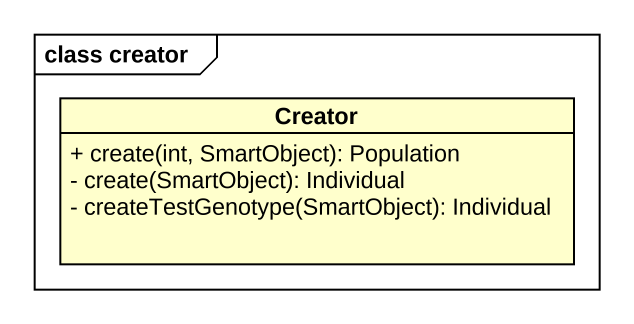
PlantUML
@startuml
mainframe class creator
hide circle
hide empty members
skinparam classAttributeIconSize 0
class Creator {
  + create(int, SmartObject): Population
  - create(SmartObject): Individual
  - createTestGenotype(SmartObject): Individual
}
@enduml
